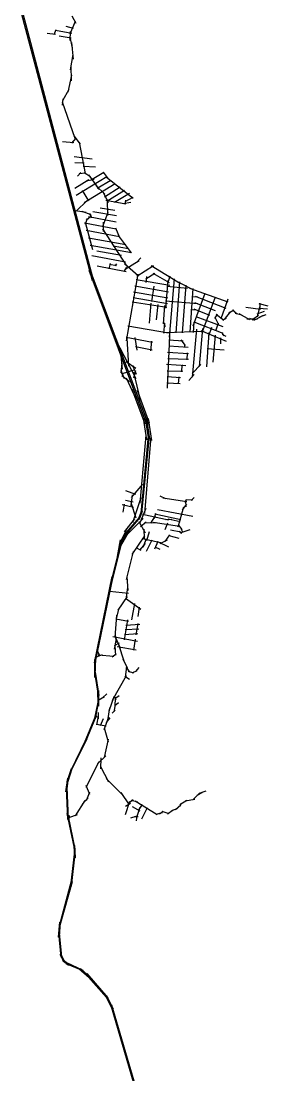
# Model space of a CAD drawing. Header units: inches. Extents: x 723419 to 759401, y 6910722 to 6968430.
# Drawn here: x 732226 to 734727, y 6920594 to 6931261 of the extents above; entities that cross this region are included whole.
import ezdxf

# ---------------------------------------------------------------- set-up
doc = ezdxf.new("R2010")
doc.units = ezdxf.units.IN
doc.header["$MEASUREMENT"] = 0

msp = doc.modelspace()

# ---------------------------------------------------------------- linework, layer by layer
for points in [[(732225.621698, 6931345.14429), (732945.5147, 6928636.81096)], [(732243.084233, 6931337.73595), (732952.949507, 6928654.11475)], [(732738.946491, 6931313.13237), (732779.348446, 6931238.85045)], [(732680.526374, 6931207.89414), (732755.139023, 6931188.8441)], [(732721.880832, 6931132.15701), (732778.63407, 6931259.95102)], [(732488.835365, 6931140.02838), (732575.354288, 6931129.70961)], [(732562.654263, 6931125.34398), (732582.101177, 6931174.95345)], [(732574.163661, 6931169.39719), (732738.47024, 6931138.83775)], [(732611.469986, 6931113.04083), (732732.517103, 6931092.80016)], [(732719.896453, 6931098.42257), (732744.899628, 6930991.66298)], [(732724.262086, 6931063.10062), (732726.246465, 6931155.57268)], [(732737.358987, 6931044.05058), (732752.440268, 6930875.37837)], [(732727.833968, 6930768.61878), (732753.630895, 6930922.20972)], [(732730.215223, 6930809.89387), (732734.977733, 6930656.69981)], [(732702.037042, 6930540.81208), (732738.946491, 6930714.2468)], [(732647.268182, 6930455.48378), (732711.958937, 6930570.97464)], [(732646.068735, 6930410.9014), (732652.030692, 6930474.53382)], [(732643.599286, 6930442.14435), (732769.276621, 6930076.35716)], [(732644.419496, 6930042.87407), (732759.77806, 6930033.08447)], [(732739.669687, 6930024.08861), (732785.442695, 6930077.26997)], [(732759.513476, 6930098.96585), (732824.601106, 6930015.09276)], [(732814.017752, 6930036.78864), (732875.180721, 6929717.06109)], [(732763.107407, 6929890.23123), (732946.728608, 6929868.00618)], [(732771.044923, 6929829.90611), (732864.443026, 6929825.67277)], [(732797.238725, 6929691.26416), (732831.899211, 6929726.98298)], [(732814.70126, 6929719.31005), (732879.259723, 6929724.33715)], [(732853.859672, 6929791.54145), (732979.007839, 6929785.7206)], [(732864.178443, 6929729.89341), (732928.207737, 6929687.82457)], [(732908.893115, 6929705.81628), (733016.20833, 6929557.09369)], [(732930.880034, 6929649.16887), (733065.817804, 6929731.32216)], [(733056.292785, 6929730.92528), (733106.696011, 6929663.05952)], [(732770.542214, 6929570.58746), (732912.226872, 6929655.91576)], [(732785.623494, 6929498.35607), (733096.37724, 6929687.26895)], [(732866.586156, 6929424.1403), (733179.721157, 6929616.22818)], [(732886.429945, 6929645.59699), (732965.011353, 6929659.48764)], [(732982.077012, 6929596.78127), (733072.961568, 6929507.48421)], [(732997.952043, 6929568.60308), (733134.477316, 6929652.34388)], [(733090.027228, 6929679.72831), (733361.49027, 6929468.98726)], [(732843.964235, 6929545.98116), (732910.242493, 6929441.20596)], [(733057.483412, 6929529.31238), (733107.092887, 6929423.74342)], [(733070.183438, 6929483.27479), (733229.330631, 6929581.69999)], [(733093.995985, 6929436.84032), (733273.78072, 6929548.7593)], [(733172.180517, 6929428.10905), (733323.390194, 6929518.59673)], [(732784.829742, 6929337.62137), (732893.970585, 6929445.17471)], [(733085.264718, 6929448.34972), (733286.08387, 6929411.44027)], [(733098.758495, 6929454.69973), (733100.742874, 6929294.75879)], [(733260.286943, 6929413.02777), (733337.677723, 6929428.50593)], [(733280.527609, 6929436.04657), (733360.299643, 6929478.90916)], [(733283.305739, 6929413.42465), (733285.686994, 6929449.93722)], [(732778.082854, 6929342.78076), (732886.826821, 6929325.31822)], [(732840.789229, 6929336.43075), (732931.27691, 6929304.68068)], [(732884.445566, 6929246.73682), (732938.023799, 6929291.98066)], [(732909.448741, 6929282.45564), (733190.833679, 6929230.46491)], [(732920.164388, 6929315.7932), (732937.626923, 6929270.94624)], [(732953.501955, 6929333.25574), (733192.818058, 6929292.77441)], [(733027.717728, 6929371.75269), (733177.339902, 6929346.74952)], [(733057.880288, 6929193.15858), (733106.696011, 6929326.90573)], [(732869.364286, 6929218.16176), (733189.246176, 6929157.43976)], [(732876.904926, 6929224.1149), (732947.945693, 6928948.28622)], [(732878.889305, 6929204.27111), (732899.129971, 6929266.97748)], [(733060.261543, 6929130.84908), (733062.245922, 6929224.51177)], [(732884.048691, 6929145.13661), (733222.980618, 6929081.23961)], [(732907.861238, 6929066.15833), (733288.465124, 6928999.08632)], [(733051.530276, 6929159.82102), (733294.815137, 6928783.18589)], [(733182.102412, 6929167.75853), (733222.980618, 6929068.93646)], [(733209.883717, 6929091.16151), (733339.662102, 6928915.34553)], [(732925.323773, 6928991.94256), (733345.615239, 6928919.71116)], [(733157.892988, 6928986.78317), (733314.262051, 6928959.00187)], [(732942.620943, 6928886.93584), (733283.934126, 6928824.09717)], [(732994.214796, 6928936.54531), (733244.908006, 6928892.88897)], [(733394.728618, 6928817.70306), (733438.384956, 6928863.34378)], [(732996.860635, 6928782.42521), (733291.210182, 6928727.52406)], [(733119.561401, 6928752.21855), (733131.798405, 6928807.1197)], [(733120.884321, 6928799.51292), (733192.652693, 6928786.61445)], [(733180.746419, 6928784.63008), (733197.282911, 6928805.13533)], [(733270.704933, 6928727.74455), (733298.155508, 6928771.40088)], [(733274.177596, 6928808.18906), (733415.862254, 6928681.58569)], [(733278.973178, 6928749.57271), (733421.848464, 6928836.22393)], [(733399.491128, 6928679.59028), (733566.178961, 6928787.5405)], [(733542.366413, 6928785.42383), (733840.287843, 6928606.03597)], [(732912.984114, 6928740.40877), (733497.635075, 6927182.47946)], [(732926.795392, 6928734.92527), (733512.187188, 6927181.15654)], [(733295.245086, 6928025.00981), (733410.60365, 6928698.64032)], [(733393.141115, 6928645.19438), (733732.866794, 6928586.45676)], [(733490.507976, 6928650.48606), (733580.46649, 6928708.69451)], [(733493.682983, 6928616.61932), (733501.620499, 6928674.29861)], [(733560.887284, 6928709.75284), (733727.04595, 6928614.50265)], [(733692.12088, 6928355.21047), (733715.933427, 6928635.14019)], [(733711.170918, 6928604.44847), (733736.041801, 6928681.70695)], [(733731.352249, 6928061.80186), (733779.433554, 6928652.60273)], [(733377.266083, 6928580.63592), (733718.579266, 6928521.36913)], [(733550.833097, 6928422.41477), (733575.70398, 6928577.99008)], [(733702.704234, 6928576.40258), (733911.196318, 6928558.41087)], [(733795.837754, 6928104.38497), (733835.525333, 6928622.44017)], [(733799.01276, 6928628.79018), (733964.642258, 6928544.12334)], [(733859.867048, 6928105.97247), (733900.083796, 6928589.1026)], [(733930.775524, 6928557.35254), (734322.35964, 6928418.18143)], [(733938.183872, 6928111.26415), (733970.992271, 6928554.7067)], [(733360.332716, 6928464.21902), (733709.054247, 6928402.83556)], [(733363.507722, 6928520.83997), (733713.816756, 6928458.92734)], [(733688.945873, 6928428.23561), (734015.44236, 6928403.36473)], [(733954.588071, 6928472.15653), (734018.088198, 6928468.98153)], [(733970.463103, 6928175.29344), (734092.700847, 6928505.4941)], [(733989.513141, 6928476.38988), (734299.605428, 6928356.79797)], [(734060.950784, 6928109.14748), (734194.301051, 6928470.56903)], [(734253.038668, 6928250.43526), (734323.947143, 6928448.34399)], [(733351.866032, 6928419.23976), (733701.645899, 6928364.20632)], [(733526.491382, 6928202.28099), (733545.012252, 6928404.95223)], [(733598.458192, 6928237.20606), (733615.920727, 6928390.6647)], [(733668.8375, 6928195.93098), (733683.654196, 6928382.19802)], [(733947.179723, 6928341.45211), (734002.213167, 6928339.8646)], [(733975.225613, 6928348.33129), (734133.97593, 6928283.77282)], [(733983.692296, 6928411.30225), (734192.18438, 6928331.39792)], [(734285.882345, 6928239.41093), (734347.265801, 6928318.78609)], [(734328.744931, 6928305.5569), (734381.132535, 6928338.36529)], [(734366.845007, 6928337.30696), (734413.940934, 6928296.56104)], [(734502.841112, 6928366.94035), (734653.124746, 6928344.71531)], [(734619.258012, 6928298.67772), (734692.812325, 6928326.19444)], [(734620.845515, 6928267.98599), (734647.833069, 6928377.52371)], [(734633.54554, 6928401.86542), (734727.208228, 6928380.16954)], [(734635.133043, 6928355.82783), (734721.91655, 6928347.89031)], [(734644.128895, 6928406.09876), (734646.245566, 6928360.59034)], [(733666.191661, 6928220.2727), (733684.712532, 6928168.94343)], [(733972.579774, 6928108.61831), (733979.458954, 6928212.86435)], [(733975.75478, 6928217.62686), (734271.030371, 6928103.8558)], [(733997.450657, 6928270.54363), (734270.501203, 6928171.0601)], [(734189.044651, 6928263.75265), (734227.673895, 6928190.19833)], [(734189.573819, 6928252.11096), (734215.503038, 6928296.03188)], [(734203.861348, 6928292.85687), (734280.0615, 6928233.06092)], [(734268.41981, 6928237.82343), (734305.990719, 6928255.28596)], [(734395.949232, 6928304.49856), (734463.153533, 6928289.1527)], [(734431.932637, 6928301.85272), (734539.882853, 6928240.46927)], [(734513.424467, 6928247.34845), (734598.62047, 6928247.87761)], [(734539.353685, 6928253.69846), (734589.624619, 6928234.11925)], [(734568.45791, 6928237.82343), (734620.845515, 6928245.76094)], [(734575.337091, 6928243.64427), (734631.428869, 6928285.44852)], [(734600.737141, 6928239.9401), (734680.641468, 6928285.44852)], [(734644.128895, 6928267.98599), (734708.15819, 6928291.26937)], [(733309.003447, 6928175.29344), (733719.108434, 6928104.38497)], [(733672.012506, 6928103.32663), (733682.595861, 6928204.92683)], [(733679.420854, 6928107.55997), (734079.471654, 6928123.435)], [(733708.333453, 6927544.27583), (733736.114758, 6928142.76453)], [(733964.11309, 6927657.23824), (734008.034011, 6928141.42671)], [(734034.492398, 6927763.60095), (734067.300797, 6928147.77672)], [(734047.192423, 6928129.25585), (734302.251267, 6928021.8348)], [(734108.046712, 6927763.07178), (734131.330091, 6928109.14748)], [(734127.625917, 6928075.80991), (734159.905149, 6928163.65175)], [(734197.511335, 6928126.6982), (734226.086392, 6928205.5442)], [(734260.976184, 6928111.79331), (734275.79288, 6928076.33908)], [(733186.503084, 6928031.22282), (733389.571199, 6927643.60746)], [(733290.694243, 6928060.11127), (733556.865609, 6928011.957)], [(733297.573424, 6928052.70292), (733314.826257, 6927767.30042)], [(733378.536086, 6928058.52376), (733399.173627, 6927929.40684)], [(733540.46141, 6927923.58599), (733549.986429, 6928022.01119)], [(733724.60536, 6928033.22681), (733867.877522, 6928024.89241)], [(733844.064974, 6928033.62368), (733888.515063, 6927975.67982)], [(734171.546839, 6927809.10937), (734194.830218, 6928082.68909)], [(734249.334494, 6927995.37641), (734251.451165, 6928054.6432)], [(734263.092855, 6928090.6266), (734299.07626, 6928072.6349)], [(733233.46672, 6927904.88402), (733249.341752, 6927738.85765)], [(733385.944434, 6927965.91941), (733554.748938, 6927933.11101)], [(733709.127204, 6927911.38594), (733921.85263, 6927897.49528)], [(733723.017857, 6927972.50481), (733918.677623, 6927961.39229)], [(733880.974423, 6927992.3486), (733881.371299, 6927955.83603)], [(733908.755728, 6927831.21703), (733911.930735, 6927904.63905)], [(734110.163382, 6927946.16382), (734283.201228, 6927931.87629)], [(733240.742776, 6927699.17007), (733249.341752, 6927799.71194)], [(733291.67517, 6927814.26405), (733388.248279, 6927747.45663)], [(733700.792813, 6927787.95757), (733894.071324, 6927774.46379)], [(733714.28659, 6927847.09206), (733920.662002, 6927838.36079)], [(733851.208738, 6927710.56679), (733860.336882, 6927783.19506)], [(733960.408916, 6927692.69248), (734046.134088, 6927785.29683)], [(733237.435478, 6927726.95138), (733269.185541, 6927644.26892)], [(733243.388615, 6927689.90964), (733380.310763, 6927734.88889)], [(733355.836756, 6927778.54523), (733392.878497, 6927685.94088)], [(733365.097191, 6927707.10759), (733433.227536, 6927424.00285)], [(733369.727409, 6927650.22206), (733388.909739, 6927725.62846)], [(733705.158446, 6927722.47306), (733865.496267, 6927716.51992)], [(733926.013014, 6927623.3715), (733981.046458, 6927682.63829)], [(733248.018832, 6927672.71168), (733324.748152, 6927612.51886)], [(733290.35225, 6927649.5606), (733390.232658, 6927437.23205)], [(733704.364695, 6927600.23532), (733838.111837, 6927593.8853)], [(733706.349074, 6927663.73544), (733842.080595, 6927653.0198)], [(733821.443054, 6927588.72592), (733828.586818, 6927659.76668)], [(733347.89924, 6927535.12808), (733478.206793, 6927183.23154)], [(733403.461851, 6927524.54472), (733522.52459, 6927195.79927)], [(733462.331761, 6927241.43999), (733496.727663, 6927021.17392)], [(733483.744423, 6927234.07331), (733516.222092, 6927025.31664)], [(733496.312156, 6927240.02645), (733528.06222, 6927029.68228)], [(733512.602695, 6927237.47123), (733546.828424, 6927014.47659)], [(733433.888996, 6926382.20389), (733494.743284, 6927071.44486)], [(733443.990697, 6926280.51307), (733515.42834, 6927063.94589)], [(733450.869878, 6926280.24849), (733527.07003, 6927061.82922)], [(733478.206793, 6926277.03181), (733544.182586, 6927054.82563)], [(733283.076194, 6926510.52707), (733385.602441, 6926471.50095)], [(733345.253402, 6926440.41234), (733458.363003, 6926572.70428)], [(733283.737654, 6926410.64666), (733361.789893, 6926394.11017)], [(733340.623184, 6926353.76113), (733355.175297, 6926466.87073)], [(733359.805514, 6926185.75038), (733443.81089, 6926438.42797)], [(733630.331728, 6926457.08584), (733688.01101, 6926428.51078)], [(733663.669295, 6926436.4483), (733904.969778, 6926396.76072)], [(733886.978075, 6926392.52738), (733904.969778, 6926421.6316)], [(733890.682249, 6926408.40241), (733895.444759, 6926345.96062)], [(733896.503094, 6926417.92743), (733964.765731, 6926414.22325)], [(733949.419866, 6926409.46074), (733979.582427, 6926438.0358)], [(733249.341752, 6926367.65178), (733365.097191, 6926341.85486)], [(733259.263646, 6926291.58392), (733275.138678, 6926370.29762)], [(733339.300265, 6926387.49557), (733386.92536, 6926234.69839)], [(733416.738559, 6926219.52649), (733450.076126, 6926306.04541)], [(733423.088572, 6926216.35149), (733456.029263, 6926302.07666)], [(733433.888996, 6926186.41184), (733492.097445, 6926329.94858)], [(733608.106684, 6926316.32722), (733966.353234, 6926251.23959)], [(733816.598768, 6926143.28938), (733876.39472, 6926344.90228)], [(733861.048856, 6926313.15222), (733903.911442, 6926369.77316)], [(733272.631746, 6926060.55922), (733427.05733, 6926235.00465)], [(733274.219249, 6926092.57386), (733379.78821, 6926224.33663)], [(733284.975796, 6926061.9668), (733433.804219, 6926236.59215)], [(733294.982468, 6926058.08866), (733462.331761, 6926224.7765)], [(733418.675424, 6926196.33373), (733481.635598, 6926081.90592)], [(733437.185509, 6926146.46438), (733492.218952, 6926194.08948)], [(733457.040084, 6926271.07867), (733719.231906, 6926212.61035)], [(733471.581411, 6926182.97696), (733597.523329, 6926186.68113)], [(733541.960718, 6926179.27278), (733587.99831, 6926253.88543)], [(733564.71493, 6926188.7978), (733830.886296, 6926149.63939)], [(733576.885788, 6926228.48538), (733590.644149, 6926281.93132)], [(733582.706633, 6926272.4063), (733844.115489, 6926216.84369)], [(733690.656849, 6926216.31452), (733753.627808, 6926221.07703)], [(733715.527732, 6926221.6062), (733839.35298, 6926195.14781)], [(733225.006651, 6925975.89238), (733309.673487, 6926145.75522)], [(733234.969446, 6925974.65413), (733289.34143, 6926086.96998)], [(733235.451099, 6925948.28636), (733324.748152, 6926100.42208)], [(733240.922583, 6925969.89162), (733300.850828, 6926087.36685)], [(733469.46474, 6926117.88933), (733472.639746, 6926025.28497)], [(733501.214803, 6926004.11826), (733527.144022, 6926095.13511)], [(733685.365172, 6926115.24349), (733712.352726, 6926180.86029)], [(733740.927783, 6926110.48098), (733844.115489, 6926090.3726)], [(733816.598768, 6926163.39775), (733853.640508, 6926114.18515)], [(733827.71129, 6926097.25178), (733854.169676, 6926078.73091)], [(733836.177973, 6926081.90592), (733937.778177, 6926116.30182)], [(733844.644657, 6926130.58935), (733862.63636, 6926085.08093)], [(733130.542605, 6925554.54346), (733245.239709, 6926009.36312)], [(733141.655127, 6925561.62108), (733251.192846, 6925997.3907)], [(733191.139916, 6925783.8045), (733234.53167, 6926011.34662)], [(733350.93117, 6925861.24298), (733480.577262, 6926051.74336)], [(733427.66049, 6925905.1639), (733485.339772, 6925974.48487)], [(733453.06054, 6926024.22664), (733643.031754, 6925981.89322)], [(733463.114727, 6925936.91396), (733496.452294, 6926022.63914)], [(733495.393958, 6925894.05138), (733554.131576, 6926012.05578)], [(733582.177465, 6925918.39309), (733614.456697, 6925997.76825)], [(733608.106684, 6925994.59325), (733720.290242, 6925940.08897)], [(733635.623406, 6925974.48487), (733708.119384, 6926010.46828)], [(733685.365172, 6925992.47658), (733734.048602, 6926060.21004)], [(733723.465248, 6926054.91837), (733825.594619, 6926026.34331)], [(733295.368558, 6925608.30081), (733364.68953, 6925891.40554)], [(733389.560413, 6925933.73896), (733439.831347, 6925905.1639)], [(733582.177465, 6925938.50147), (733631.919231, 6925914.68892)], [(732969.04723, 6924764.26454), (733149.956446, 6925639.70639)], [(732979.630585, 6924775.50935), (733154.917393, 6925622.17771)], [(733296.426894, 6925637.40503), (733309.126919, 6925496.64642)], [(733120.743209, 6925489.76724), (733312.831093, 6925469.65886)], [(733210.701722, 6925297.15018), (733305.422745, 6925436.85046)], [(733291.135217, 6925406.15874), (733308.597752, 6925526.27981)], [(733283.726868, 6925418.85876), (733438.773012, 6925309.32104)], [(733347.756163, 6925200.84166), (733377.389556, 6925364.35449)], [(733411.785458, 6925235.76673), (733426.602154, 6925329.95858)], [(733180.539162, 6925021.4538), (733196.943362, 6925248.46675)], [(733192.180852, 6925215.65835), (733221.285077, 6925319.9044)], [(733185.830839, 6925211.95418), (733314.947764, 6925186.02496)], [(733275.260185, 6924998.17042), (733306.481081, 6925199.78332)], [(733287.96021, 6925147.39572), (733427.66049, 6925155.8624)], [(733392.73542, 6925048.97052), (733411.25629, 6925162.74158)], [(733155.139111, 6925032.56632), (733405.435445, 6924985.47039)], [(733176.834988, 6925038.91633), (733229.75176, 6924912.44525)], [(733178.951659, 6925045.79551), (733190.064181, 6924972.2412)], [(733273.672682, 6925051.61636), (733410.197955, 6925062.19971)], [(733278.964359, 6925101.88729), (733419.193806, 6925110.88315)], [(733172.601646, 6924939.96197), (733221.814245, 6924967.47869)], [(733173.130814, 6924902.92023), (733190.064181, 6924992.87874)], [(733175.247485, 6924933.61196), (733181.06833, 6924844.18261)], [(733200.647536, 6924930.43695), (733391.147917, 6924897.62855)], [(733211.23089, 6924961.65785), (733271.556011, 6924775.39081)], [(733368.393704, 6924894.98271), (733383.739568, 6925003.99126)], [(732971.494631, 6924615.39753), (732971.891507, 6924800.34165)], [(732977.050892, 6924638.41632), (732982.210277, 6924807.88229)], [(732984.217936, 6924823.54507), (733050.893069, 6924848.41595)], [(732998.505465, 6924884.92853), (733020.201341, 6924839.94927)], [(733007.501316, 6924846.29928), (733165.193298, 6924831.48259)], [(733148.259931, 6924825.66174), (733190.064181, 6924856.35347)], [(733257.79765, 6924807.14087), (733300.131068, 6924716.12402)], [(733283.197701, 6924612.93632), (733298.014397, 6924731.46989)], [(733289.547713, 6924721.4157), (733324.472783, 6924672.2031)], [(733353.04784, 6924663.20725), (733401.731271, 6924689.13647)], [(733390.089581, 6924676.96561), (733422.89798, 6924716.65319)], [(732968.319624, 6924668.18201), (733007.610328, 6924438.7878)], [(732975.066513, 6924669.37264), (733014.357216, 6924435.21592)], [(733153.551608, 6924389.09837), (733292.72272, 6924637.8072)], [(733275.789353, 6924628.81135), (733325.001951, 6924599.70712)], [(733312.301926, 6924681.72812), (733363.631195, 6924663.20725)], [(733001.657191, 6924485.61914), (733004.832197, 6924344.33136)], [(733009.197831, 6924485.22227), (733009.991583, 6924327.2657)], [(732974.508241, 6924205.42351), (733007.213452, 6924368.14391)], [(733005.913813, 6924389.09837), (733072.059778, 6924424.55261)], [(733052.480573, 6924411.32341), (733093.755655, 6924450.48182)], [(733118.09737, 6924280.61898), (733168.897472, 6924424.55261)], [(733169.955808, 6924431.43179), (733187.418342, 6924394.91921)], [(733174.718317, 6924404.9734), (733221.285077, 6924434.60679)], [(733180.539162, 6924322.42323), (733182.126665, 6924416.08592)], [(732979.101417, 6924198.01648), (733011.972146, 6924359.80748)], [(733006.046105, 6924261.56895), (733008.427359, 6924198.86257)], [(733106.455681, 6924183.25212), (733124.976551, 6924309.19404)], [(733149.318266, 6924256.27727), (733179.480827, 6924285.38149)], [(733169.42664, 6924270.03563), (733182.655833, 6924339.3566)], [(733175.247485, 6924334.59409), (733214.405896, 6924364.22749)], [(732869.666885, 6923956.71468), (732982.115027, 6924230.88971)], [(732879.58878, 6923961.67563), (732988.729624, 6924232.54336)], [(732980.249178, 6924221.08762), (733012.396117, 6924218.70636)], [(732993.742955, 6924138.14057), (733010.014863, 6924226.64388)], [(733032.239907, 6924132.58431), (733061.608716, 6924203.2282)], [(733066.768101, 6924091.70611), (733115.9807, 6924219.7647)], [(733090.183773, 6924162.35), (733128.283849, 6924209.18134)], [(732989.377321, 6924145.68121), (733087.008767, 6924127.42493)], [(733066.238933, 6924108.11031), (733109.101519, 6923964.17669)], [(732728.476999, 6923673.66948), (732885.745647, 6923992.22845)], [(732735.038679, 6923675.57448), (732894.423997, 6923994.76845)], [(733069.943108, 6923807.01387), (733110.159855, 6923994.33925)], [(732885.792739, 6923507.50494), (733018.08467, 6923767.85546)], [(733000.092968, 6923743.51374), (733083.701468, 6923823.94724)], [(733035.547205, 6923691.12614), (733038.722212, 6923803.83886)], [(732693.644533, 6923565.36207), (732738.29306, 6923697.32328)], [(732701.582049, 6923567.34645), (732742.592548, 6923695.66963)], [(733031.313864, 6923715.46785), (733111.21819, 6923559.36338)], [(732679.753881, 6923460.85145), (732701.251319, 6923598.43506)], [(732689.345046, 6923464.82021), (732707.865916, 6923597.11214)], [(732882.617733, 6923526.55498), (732919.130306, 6923436.0673)], [(733087.405642, 6923593.75928), (733263.618495, 6923419.13393)], [(732681.73826, 6923502.19268), (732695.298183, 6923179.73109)], [(732690.667965, 6923502.52341), (732704.558618, 6923185.02277)], [(732889.496913, 6923371.50883), (732922.83448, 6923459.35068)], [(733237.160109, 6923451.94233), (733321.826945, 6923329.70458)], [(733967.742299, 6923377.4289), (734035.60806, 6923448.07279)], [(734009.017382, 6923427.43525), (734067.358123, 6923459.18531)], [(734043.545576, 6923448.46966), (734100.298814, 6923469.50408)], [(732778.371691, 6923215.93352), (732873.621882, 6923372.038)], [(732849.280166, 6923339.2296), (732906.959448, 6923398.49639)], [(733284.322182, 6923313.13502), (733333.931656, 6923344.48821)], [(733284.719058, 6923231.77548), (733329.169147, 6923365.9195)], [(733308.531606, 6923341.71008), (733362.903589, 6923381.79453)], [(733341.472296, 6923375.04764), (733407.750554, 6923357.98198)], [(733352.24086, 6923310.35027), (733427.64726, 6923266.29706)], [(733383.144255, 6923369.88826), (733605.394699, 6923230.98173)], [(733397.881576, 6923203.59068), (733432.806646, 6923304.00026)], [(733420.900372, 6923281.37834), (733455.825442, 6923330.19406)], [(733790.735695, 6923280.19433), (733845.107679, 6923327.81942)], [(733833.201405, 6923311.94439), (733851.060816, 6923345.67883)], [(733835.58266, 6923332.18506), (733905.829675, 6923376.63515)], [(733887.970264, 6923367.90388), (733985.998585, 6923385.36641)], [(732688.022126, 6923239.26246), (732764.089987, 6922890.34249)], [(732698.605481, 6923228.34838), (732771.035313, 6922882.73571)], [(732709.050719, 6923165.66259), (732718.04657, 6923220.16686)], [(732710.109055, 6923199.52932), (732799.009232, 6923228.63355)], [(733339.540834, 6923196.44692), (733391.928439, 6923213.1157)], [(733374.465904, 6923209.9407), (733411.772229, 6923209.54382)], [(733394.309694, 6923167.07811), (733403.040961, 6923221.4501)], [(733450.269181, 6923185.3344), (733505.831792, 6923301.22213)], [(733593.885301, 6923233.36298), (733660.163559, 6923249.63489)], [(733629.604123, 6923236.93487), (733664.529193, 6923265.50992)], [(733651.432291, 6923263.12867), (733723.26681, 6923240.90362)], [(733710.96366, 6923238.12549), (733767.320023, 6923278.20995)], [(733752.635619, 6923271.85994), (733808.19823, 6923292.49748)], [(732760.121229, 6922916.80088), (732766.735825, 6922787.15479)], [(732766.405096, 6922915.47796), (732773.350422, 6922792.11574)], [(732730.355544, 6922508.68027), (732766.735825, 6922828.49602)], [(732736.970141, 6922505.37297), (732775.004071, 6922827.1731)], [(732614.260555, 6922104.38731), (732737.556635, 6922558.41322)], [(732621.668903, 6922109.14982), (732746.552486, 6922551.00487)], [(732605.264704, 6921989.55792), (732620.0814, 6922140.37072)], [(732614.260555, 6921993.26209), (732626.431413, 6922139.84155)], [(732604.206368, 6922033.47884), (732627.489748, 6921787.41584)], [(732612.673052, 6922030.30383), (732635.427264, 6921789.53252)], [(732617.964729, 6921815.46173), (732657.652309, 6921738.73241)], [(732628.018916, 6921816.52007), (732661.356483, 6921746.66993)], [(732643.893948, 6921755.13661), (732706.335739, 6921705.39485)], [(732646.539786, 6921768.89497), (732703.160733, 6921716.50737)], [(732678.28985, 6921734.49907), (732851.327696, 6921655.65308)], [(732680.406521, 6921721.26988), (732833.865161, 6921656.71142)], [(732809.523446, 6921670.99894), (732914.298655, 6921581.04043)], [(732828.044316, 6921673.11562), (732930.702855, 6921581.04043)], [(732880.961089, 6921615.43633), (733092.099011, 6921376.78169)], [(732893.131946, 6921619.66968), (733103.211533, 6921375.19419)], [(733079.928153, 6921395.83173), (733149.354959, 6921264.28769)], [(733090.511508, 6921397.41923), (733157.715809, 6921264.59813)], [(733140.226815, 6921285.71898), (733361.743591, 6920524.6446)], [(733141.814319, 6921304.37214), (733384.233219, 6920477.54867)]]:
    msp.add_lwpolyline(points)

doc.saveas('drawing.dxf')
